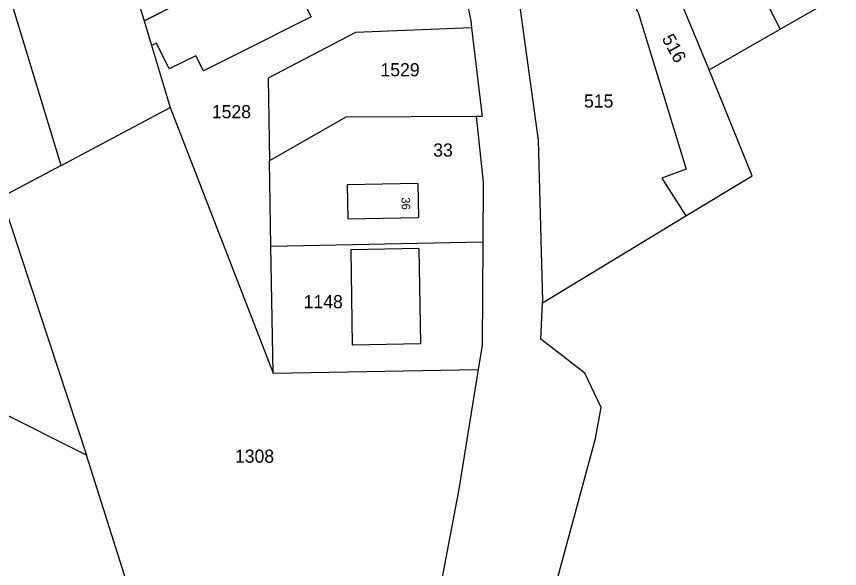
# Model space of a CAD drawing. Extents: x 191922 to 199923, y 328959 to 333350.
# Drawn here: x 193096.1 to 193265.1, y 329394 to 329507.5 of the extents above; entities that cross this region are included whole.
import ezdxf

# ---------------------------------------------------------------- set-up
doc = ezdxf.new("R2010")
doc.units = 0
for name, color, linetype in [('enkelbestemming', 7, 'Continuous'), ('Level 14', 7, 'Continuous'), ('Level 6', 7, 'Continuous'), ('maatvoering - maximum aantal wooneenheden', 7, 'Continuous'), ('recreatiewoning', 7, 'Continuous')]:
    doc.layers.add(name, color=color, linetype=linetype)

msp = doc.modelspace()

# ---------------------------------------------------------------- linework, layer by layer
at = {"layer": 'Level 6'}
for p, q in [((193234.81, 329540.29), (193252.87, 329504.86)), ((193238.28, 329496.47), (193223.18, 329532.99)), ((193117.07, 329523.74), (193122.29, 329506.57)), ((193203.28, 329482.05), (193198.29, 329517.85)), ((193203.28, 329482.05), (193198.29, 329517.85)), ((193252.87, 329504.86), (193265.06, 329511.87)), ((193122.29, 329506.57), (193127.67, 329488.74)), ((193238.28, 329496.47), (193252.87, 329504.86)), ((193147.74, 329494.78), (193148.02, 329477.78)), ((193105.24, 329476.82), (193127.67, 329488.74)), ((193127.67, 329488.74), (193148.81, 329434.2)), ((193204.12, 329449.05), (193203.28, 329482.05)), ((193204.12, 329449.05), (193203.28, 329482.05)), ((193105.24, 329476.82), (193093.04, 329470.34)), ((193148.31, 329460.28), (193148.02, 329477.78)), ((193093.04, 329470.34), (193110.47, 329417.3)), ((193204.1, 329448.65), (193233.54, 329466.52)), ((193148.31, 329460.28), (193191.84, 329461.14)), ((193148.81, 329434.2), (193148.31, 329460.28)), ((193191.84, 329461.14), (193191.71, 329439.92)), ((193204.1, 329448.65), (193204.12, 329449.05)), ((193204.1, 329448.65), (193204.12, 329449.05)), ((193191.71, 329439.92), (193190.89, 329434.93)), ((193110.47, 329417.3), (193075.31, 329435.04)), ((193148.81, 329434.2), (193190.89, 329434.93)), ((193190.89, 329434.93), (193186.89, 329410.37)), ((193125.43, 329370.23), (193110.47, 329417.3)), ((193186.89, 329410.37), (193183.31, 329391.19))]:
    msp.add_line(p, q, dxfattribs=at)
for points in [[(193105.24, 329476.82), (193083.57, 329548.1), (193090.88, 329551.01)], [(193122.29, 329506.57), (193159.04, 329525.2), (193159.32, 329525.4)], [(193221.98, 329512.59), (193221.48, 329512.31), (193223.71, 329508.25), (193233.55, 329476.11), (193228.59, 329474.26), (193233.54, 329466.52)], [(193188.46, 329510.99), (193189.37, 329506.57), (193189.54, 329505.13)], [(193189.54, 329505.13), (193165.72, 329504.15), (193147.74, 329494.78)], [(193189.54, 329505.13), (193191.72, 329486.92), (193190.46, 329486.91)], [(193233.54, 329466.52), (193247.15, 329474.75), (193238.28, 329496.47)], [(193190.46, 329486.91), (193163.69, 329486.79), (193148.02, 329477.78)], [(193190.46, 329486.91), (193191.93, 329473.43), (193191.84, 329461.14)], [(193203.6, 329378.87), (193214.97, 329420.77), (193216.1, 329427.11), (193212.8, 329434.2), (193203.71, 329441.13), (193204.1, 329448.65)], [(193203.6, 329378.87), (193214.97, 329420.77), (193216.1, 329427.11), (193212.8, 329434.2), (193203.71, 329441.13), (193204.1, 329448.65)]]:
    msp.add_lwpolyline(points, dxfattribs=at)
at = {"layer": 'recreatiewoning'}
for p, q in [((193132.9, 329499.38), (193127.45, 329496.67)), ((193134.46, 329496.28), (193132.9, 329499.38)), ((193178.49, 329473.17), (193178.62, 329466.17)), ((193178.71, 329459.79), (193179.03, 329440.27))]:
    msp.add_line(p, q, dxfattribs=at)
for points in [[(193162.82, 329515.01), (193159.95, 329520.94), (193159.03, 329520.48), (193157.19, 329524.26), (193122.29, 329506.57), (193123.83, 329501.51)], [(193162.82, 329515.01), (193154.81, 329510.97), (193156.6, 329507.38), (193141.88, 329500), (193134.46, 329496.28)], [(193127.45, 329496.67), (193124.82, 329502), (193123.83, 329501.51)], [(193178.49, 329473.17), (193164, 329472.89), (193164.14, 329465.88), (193178.62, 329466.17)], [(193178.71, 329459.79), (193164.73, 329459.52), (193165.04, 329440.01), (193179.03, 329440.27)]]:
    msp.add_lwpolyline(points, dxfattribs=at)

# ---------------------------------------------------------------- texts
at = {"layer": 'enkelbestemming'}
for s, p in [('1529', (193170.82, 329495.17)), ('1528', (193136.21, 329486.55)), ('33', (193181.65, 329478.67)), ('1148', (193155.06, 329447.52)), ('1308', (193140.95, 329415.77))]:
    msp.add_text(s, height=2.7, dxfattribs=at).set_placement(p)
msp.add_text('515', height=2.7, rotation=0, dxfattribs=at).set_placement((193212.61, 329488.74))
at = {"layer": 'Level 14'}
msp.add_text('516', height=2.7, rotation=298.5462, dxfattribs=at).set_placement((193228.5, 329502.95))
at = {"layer": 'maatvoering - maximum aantal wooneenheden'}
msp.add_text('36', height=1.75, rotation=271.0322, dxfattribs=at).set_placement((193175.14, 329470.31))

doc.saveas('drawing.dxf')
